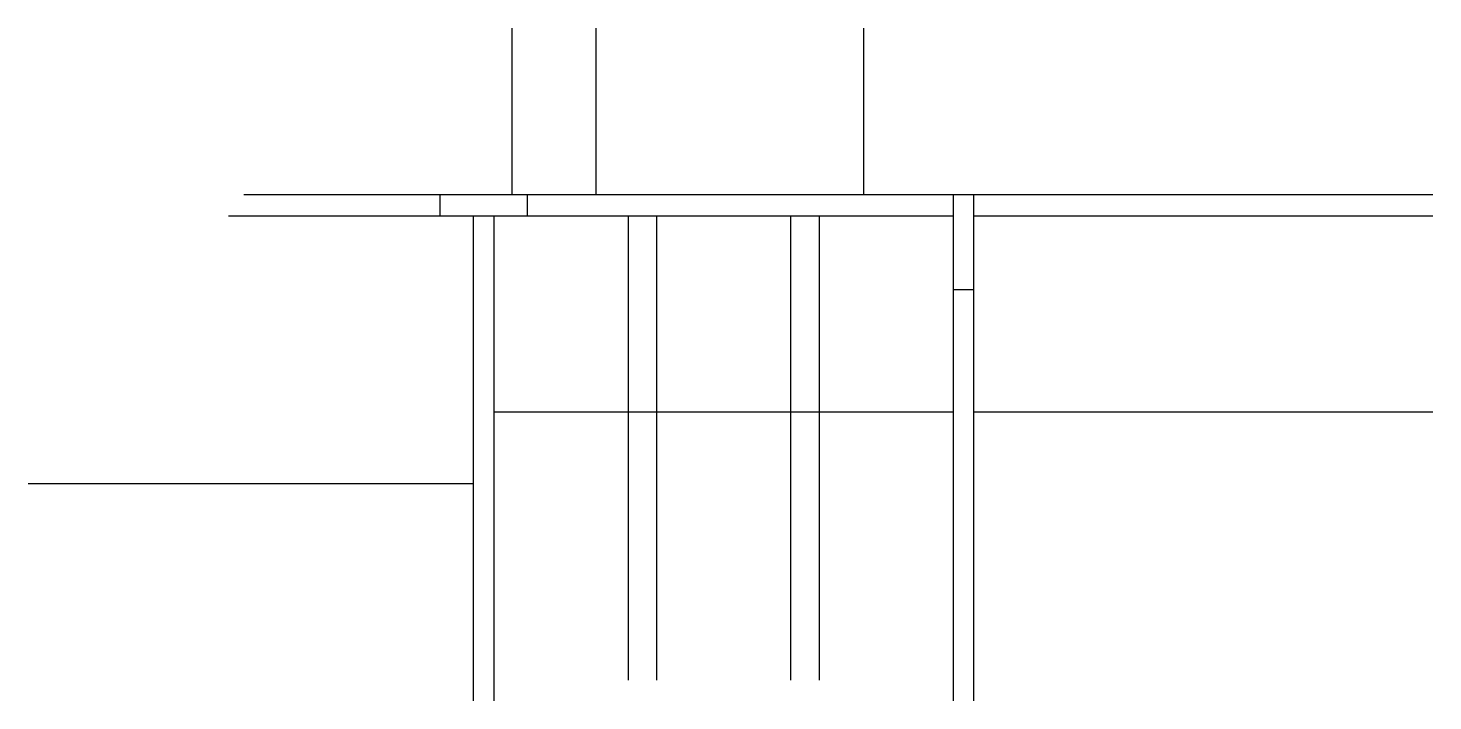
# Model space of a CAD drawing. Header units: metres. Extents: x 3627 to 4907, y 2555 to 3168.
import ezdxf

# ---------------------------------------------------------------- set-up
doc = ezdxf.new("R2010")
doc.units = ezdxf.units.M
for name, color, linetype in [('3', 7, 'Continuous'), ('7', 7, 'Continuous'), ('Painéis', 7, 'Continuous')]:
    doc.layers.add(name, color=color, linetype=linetype)

msp = doc.modelspace()

# ---------------------------------------------------------------- linework, layer by layer
at = {"layer": '3', "color": 7, "lineweight": 25}
for points in [[(4002.2, 3015.9), (3823.7, 3015.9)], [(4469.7, 3015.9), (4082.2, 3015.9)], [(4906.7, 3015.9), (4488.7, 3015.9)], [(3809.7, 2996.9), (4002.2, 2996.9)], [(4032.7, 2996.9), (4032.7, 2554.9)], [(4051.7, 2554.9), (4051.7, 2996.9)], [(4082.2, 2996.9), (4469.7, 2996.9)], [(4488.7, 2996.9), (4906.7, 2996.9)], [(4469.7, 2929.9), (4469.7, 2554.9)], [(4488.7, 2554.9), (4488.7, 2929.9)]]:
    msp.add_lwpolyline(points, dxfattribs=at)
at = {"layer": '7', "color": 7, "lineweight": 25}
for points in [[(4002.2, 2996.9), (4082.2, 2996.9), (4082.2, 3015.9), (4002.2, 3015.9), (4002.2, 2996.9)], [(4469.7, 2929.9), (4488.7, 2929.9), (4488.7, 3015.9), (4469.7, 3015.9), (4469.7, 2929.9)]]:
    msp.add_lwpolyline(points, dxfattribs=at)
at = {"layer": 'Painéis', "color": 7, "lineweight": 25}
for p, q in [((4067.7, 3167.9), (4067.7, 3015.9)), ((4144.2, 3167.9), (4144.2, 3015.9)), ((4388.2, 3167.9), (4388.2, 3015.9)), ((4173.7, 2996.9), (4173.7, 2573.9)), ((4199.7, 2996.9), (4199.7, 2573.9)), ((4321.7, 2996.9), (4321.7, 2573.9)), ((4347.7, 2996.9), (4347.7, 2573.9)), ((4469.6, 2817.9), (4051.6, 2817.9)), ((4906.6, 2817.9), (4488.6, 2817.9)), ((3627.2, 2752.9), (4032.7, 2752.9))]:
    msp.add_line(p, q, dxfattribs=at)

doc.saveas('drawing.dxf')
